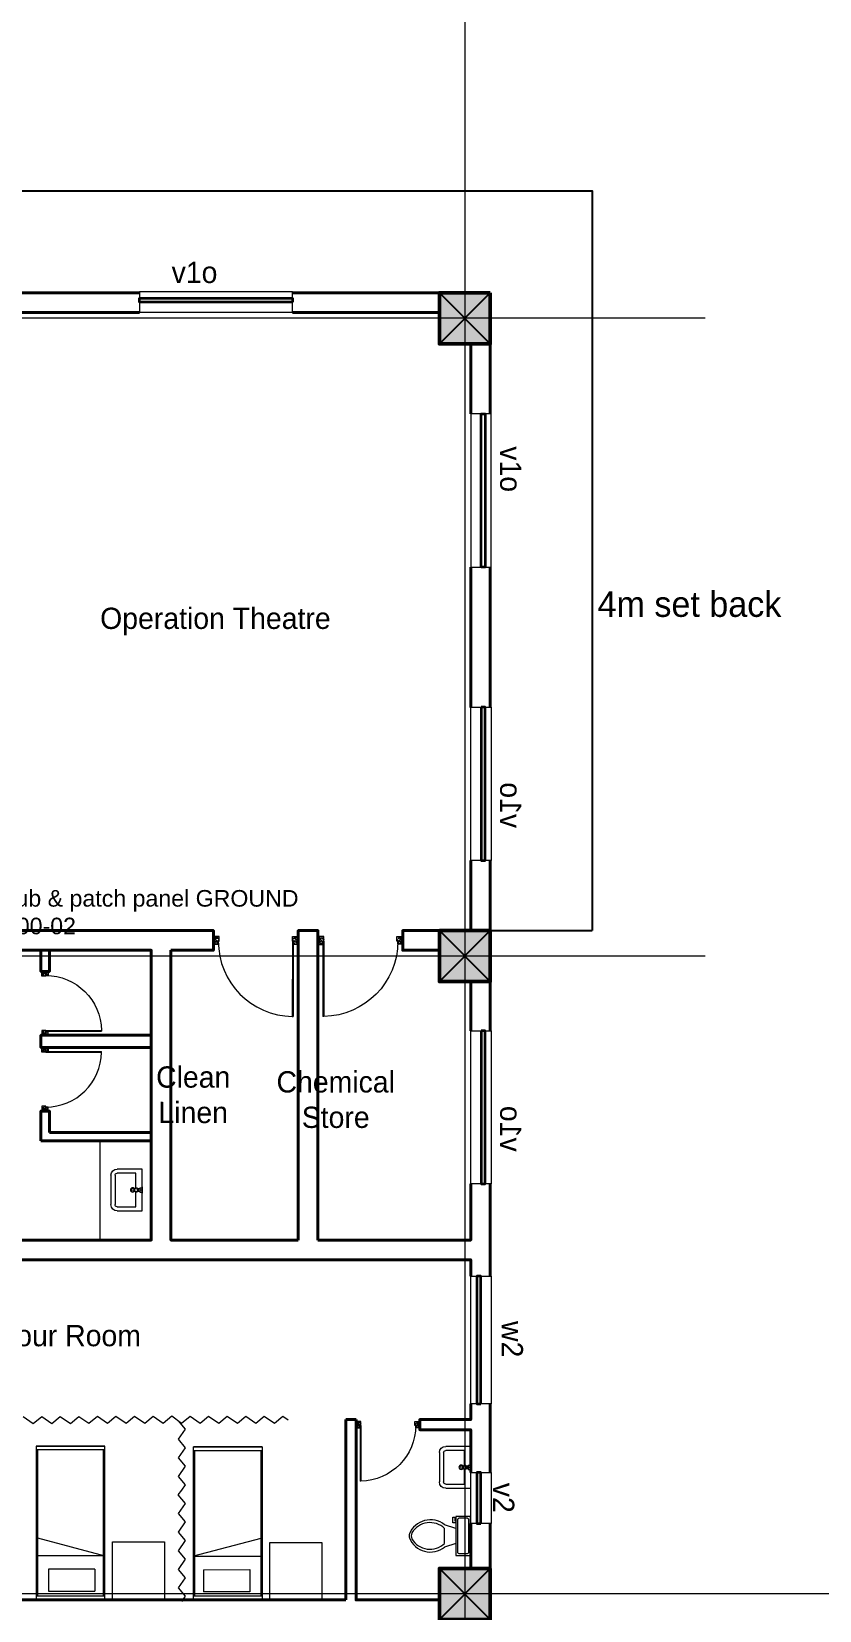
# Model space of a CAD drawing. Header units: millimetres. Extents: x 2419715 to 2617776, y 3786495 to 3864810.
# Drawn here: x 2470612 to 2479884, y 3832630 to 3851196 of the extents above; entities that cross this region are included whole.
import ezdxf

# ---------------------------------------------------------------- set-up
doc = ezdxf.new("R2010")
doc.units = ezdxf.units.MM
doc.header["$MEASUREMENT"] = 0
doc.linetypes.add('CENTER', pattern=[2, 1.25, -0.25, 0.25, -0.25])
doc.linetypes.add('DASHED', pattern=[0.75, 0.5, -0.25])
for name, color, linetype, lineweight in [('0newfurnture', 30, 'Continuous', 15), ('centreline', 52, 'CENTER', 5), ('Column-0.5', 14, 'Continuous', 50), ('door', 41, 'Continuous', 5), ('Door Opening-0.09', 253, 'Continuous', 9), ('Elect Text', 51, 'Continuous', 50), ('Furniture Hospital-0.09', 44, 'Continuous', 9), ('Hatch', 9, 'Continuous', 9), ('hidden lines', 205, 'DASHED', 5), ('Sill Level', 140, 'Continuous', 20), ('stairs', 6, 'Continuous', 25), ('wall 0.4', 7, 'Continuous', 40), ('WINDOW', 152, 'Continuous', 30), ('Windows Plan', 152, 'Continuous', 35)]:
    doc.layers.add(name, color=color, linetype=linetype, lineweight=lineweight)
doc.layers.add('Text-0.2', color=7, linetype='Continuous')
doc.styles.add('arial.', font='arial.ttf')
doc.styles.get("Standard").update_dxf_attribs({"font": 'arial.ttf'})
doc.linetypes.add('ZIGZAG', pattern='A,0.0001,-0.2,[131,ltypeshp.shx,S=0.2,R=0,X=-0.2,Y=0],-0.4,[131,ltypeshp.shx,S=0.2,R=180,X=0.2,Y=0],-0.2', length=0.8001)

# ---------------------------------------------------------------- blocks, each defined once
blk = doc.blocks.new('BED')
at = {"layer": 'Furniture Hospital-0.09'}
for p, q in [((-2.12, 0.475), (-2.12, -0.475)), ((-2.12, -0.475), (-2.12, 0.475)), ((-0.008, 0.475), (-2.12, 0.475)), ((-2.07, 0.475), (-2.07, -0.475)), ((-0.058, 0.455), (-2.07, 0.455)), ((-0.855, -0.455), (-0.61, 0.475)), ((-0.61, 0.475), (-0.61, -0.455)), ((-0.058, -0.475), (-0.058, 0.475)), ((-0.008, -0.475), (-0.008, 0.475)), ((-0.425, 0.336), (-0.426, -0.303)), ((-0.425, 0.336), (-0.121, 0.336)), ((-0.121, -0.303), (-0.121, 0.336)), ((-0.426, -0.303), (-0.121, -0.303)), ((-2.12, -0.475), (-0.008, -0.475)), ((-2.07, -0.455), (-0.058, -0.455))]:
    blk.add_line(p, q, dxfattribs=at)
blk = doc.blocks.new('d1')
at = {"layer": 'door'}
for p, q in [((2442.75, 10745.72), (2408.32, 10745.72)), ((2442.75, 10746.15), (2408.33, 10746.15)), ((2408.33, 10746.15), (2408.33, 10745.72))]:
    blk.add_line(p, q, dxfattribs=at)
at = {"layer": 'door', "ltscale": 80}
for points in [[(2445, 10779.7), (2445, 10781.99), (2444.56, 10781.99), (2444.56, 10782.43), (2441.8, 10782.43), (2441.8, 10781.99), (2441.36, 10781.99), (2441.36, 10780.14), (2442.75, 10780.14), (2442.75, 10779.7)], [(2445, 10746.15), (2445, 10743.87), (2444.56, 10743.87), (2444.56, 10743.43), (2441.8, 10743.43), (2441.8, 10743.87), (2441.36, 10743.87), (2441.36, 10745.72), (2442.75, 10745.72), (2442.75, 10746.15)]]:
    blk.add_lwpolyline(points, close=True, dxfattribs=at)
at = {"layer": 'Door Opening-0.09', "ltscale": 80}
blk.add_arc((2442.75, 10745.72), 34.42, 90, 179.27403, dxfattribs=at)
at = {"layer": 'hidden lines'}
for centre, radius, start, end in [((2441.64, 10791.37), 9.82, 268.39858, 287.31577), ((2441.38, 10784.76), 4.22, 269.78991, 318.96751), ((2444.33, 10781.34), 2.81, 166.46517, 205.18019), ((2445.01, 10781.68), 2.48, 162.46714, 233.24176), ((2441.57, 10782.05), 3, 308.46813, 358.9527), ((2445.46, 10782.07), 1.81, 168.64751, 255.23191), ((2441.38, 10741.1), 4.22, 41.03249, 90.21009), ((2444.33, 10744.52), 2.81, 154.81981, 193.53483), ((2445.01, 10744.18), 2.48, 126.75824, 197.53286), ((2441.57, 10743.81), 3, 1.0473, 51.53187), ((2445.46, 10743.79), 1.81, 104.76809, 191.35249), ((2441.64, 10734.49), 9.82, 72.68423, 91.60142)]:
    blk.add_arc(centre, radius, start, end, dxfattribs=at)
blk = doc.blocks.new('Toilet - top')
at = {"layer": 'Furniture Hospital-0.09'}
for p, q in [((-8, -8.5), (-8, -8)), ((-7, -8), (-7, -9.5)), ((-4, -8), (-6, -14)), ((4, -8), (6, -14)), ((9.5, -6), (9.5, -2)), ((-10, -8.5), (-8, -8.5)), ((-10, -9.5), (-10, -8.5)), ((-7, -9.5), (-10, -9.5)), ((4, -14), (-4, -14))]:
    blk.add_line(p, q, dxfattribs=at)
blk.add_lwpolyline([(10.5, -8), (10.5, 0), (-10.5, 0), (-10.5, -8)], close=True, dxfattribs=at)
for points in [[(-9.5, -2), (-9.5, -6)], [(8.5, -1), (-8.5, -1)], [(-8.5, -7), (8.5, -7)]]:
    blk.add_lwpolyline(points, dxfattribs=at)
for centre, radius, start, end in [((-8.62, -1.88), 0.884, 81.8699, 188.1301), ((-8.62, -6.12), 0.884, 171.8699, 278.1301), ((8.62, -1.88), 0.884, 351.8699, 98.1301), ((8.62, -6.12), 0.884, 261.8699, 8.1301), ((3.52, -21.58), 12.17, 141.46911, 247.97143), ((4.2, -21.82), 11.33, 136.36773, 238.94682), ((-3.52, -21.58), 12.17, 292.02843, 38.53071), ((-4.2, -21.82), 11.33, 301.05301, 43.63209), ((0, -27.88), 4, 245.73182, 294.26817), ((0, -29), 4, 254.86053, 285.13947)]:
    blk.add_arc(centre, radius, start, end, dxfattribs=at)
blk = doc.blocks.new('TAP')
at = {"layer": 'Furniture Hospital-0.09', "linetype": 'Continuous'}
for p, q in [((0, 38), (0, -38)), ((5, 38), (0, 38)), ((5, 38), (5, -38)), ((30, 25), (5, 25)), ((30, 0), (5, 0)), ((30, 25), (30, -25)), ((56, 16), (30, 16)), ((51, 7), (48, 8)), ((59, 19), (57, 22)), ((73, 24), (73, 27)), ((88, 20), (89, 22)), ((97, 15), (125, 12)), ((97, 8), (100, 9)), ((5, -38), (0, -38)), ((30, -25), (5, -25)), ((56, -16), (30, -16)), ((51, -8), (48, -9)), ((60, -20), (58, -22)), ((74, -24), (74, -27)), ((88, -19), (90, -22)), ((97, -7), (100, -8)), ((97, -15), (125, -12))]:
    blk.add_line(p, q, dxfattribs=at)
for radius in [21.2, 19.7]:
    blk.add_circle((74, 0), radius, dxfattribs=at)
for centre, radius, start, end in [((74, 0), 27.2, 163.0512, 199.0512), ((74, 0), 24.2, 127.0512, 163.0512), ((74, 0), 27.2, 91.0512, 127.0512), ((74, 0), 24.2, 55.0512, 91.0512), ((74, 0), 27.2, 19.0512, 55.0512), ((74, 0), 24.2, 343.0512, 19.0512), ((95, 0), 32.6, 337.45, 22.55), ((74, 0), 24.2, 199.0512, 235.0512), ((74, 0), 27.2, 235.0512, 271.0512), ((74, 0), 24.2, 271.0512, 307.0512), ((74, 0), 27.2, 307.0512, 343.0512)]:
    blk.add_arc(centre, radius, start, end, dxfattribs=at)
blk = doc.blocks.new('A$C2C054FB4')
at = {"layer": 'Furniture Hospital-0.09'}
for p, q in [((-300, 256), (0, 256)), ((-300, 206), (-75, 206)), ((-75, 206), (-75, 30)), ((0, 256), (0, -244)), ((-375, -169), (-375, 181)), ((-325, -169), (-325, 181)), ((-75, -18), (-75, -194)), ((-75, -194), (-300, -194)), ((0, -244), (-300, -244))]:
    blk.add_line(p, q, dxfattribs=at)
at = {"layer": 'Furniture Hospital-0.09', "ltscale": 30}
blk.add_circle((-115, 6), 26, dxfattribs=at)
at = {"layer": 'Furniture Hospital-0.09'}
for centre, radius, start, end in [((-300, 181), 75, 90, 180), ((-300, 181), 25, 90, 180), ((-300, -169), 75, 180, 270), ((-300, -169), 25, 180, 270)]:
    blk.add_arc(centre, radius, start, end, dxfattribs=at)
at = {"layer": 'Furniture Hospital-0.09', "rotation": 180}
blk.add_blockref('TAP', (0, 6), dxfattribs=at)
blk = doc.blocks.new("door 3'3")
at = {"layer": 'door'}
for p, q in [((82769.36, -31237.4), (82769.36, -31203.37)), ((82769.84, -31203.37), (82769.36, -31203.37)), ((82769.84, -31237.4), (82769.84, -31203.37))]:
    blk.add_line(p, q, dxfattribs=at)
at = {"layer": 'door', "ltscale": 80}
for points in [[(82769.84, -31239.84), (82767.36, -31239.84), (82767.36, -31239.37), (82766.88, -31239.37), (82766.88, -31236.38), (82767.36, -31236.38), (82767.36, -31235.91), (82769.36, -31235.91), (82769.36, -31237.4), (82769.84, -31237.4)], [(82802.93, -31239.84), (82805.41, -31239.84), (82805.41, -31239.37), (82805.88, -31239.37), (82805.88, -31236.38), (82805.41, -31236.38), (82805.41, -31235.91), (82803.4, -31235.91), (82803.4, -31237.4), (82802.93, -31237.4)]]:
    blk.add_lwpolyline(points, close=True, dxfattribs=at)
blk.add_arc((82769.36, -31237.4), 34.04, 0, 89.20471, dxfattribs=at)
at = {"layer": 'Hatch'}
for centre, radius, start, end in [((82767.7, -31239.85), 2.68, 36.75824, 107.53286), ((82767.27, -31240.34), 1.96, 14.76809, 101.35249), ((82768.07, -31239.12), 3.04, 64.81981, 103.53483), ((82757.2, -31236.2), 10.64, 342.68423, 1.60142), ((82764.36, -31235.92), 4.57, 311.03249, 0.21009), ((82767.3, -31236.13), 3.25, 271.0473, 321.53187), ((82805.07, -31239.85), 2.68, 72.46714, 143.24176), ((82805.47, -31236.13), 3.25, 218.46813, 268.9527), ((82804.7, -31239.12), 3.04, 76.46517, 115.18019), ((82805.49, -31240.34), 1.96, 78.64751, 165.23191), ((82808.41, -31235.92), 4.57, 179.78991, 228.96751), ((82815.57, -31236.2), 10.64, 178.39858, 197.31577)]:
    blk.add_arc(centre, radius, start, end, dxfattribs=at)
blk = doc.blocks.new('2ft column')
at = {"layer": 'Hatch', "ltscale": 5}
h = blk.add_hatch(color=256, dxfattribs=at)
h.dxf.hatch_style = 1
h.paths.add_polyline_path([(2207385, 4176559), (2207985, 4176559), (2207985, 4175959), (2207385, 4175959)])
at = {"layer": 'Column-0.5', "ltscale": 5}
blk.add_lwpolyline([(2207385, 4176559), (2207985, 4176559), (2207985, 4175959), (2207385, 4175959)], close=True, dxfattribs=at)
at = {"layer": 'Defpoints', "ltscale": 5}
for points in [[(2207985, 4176559), (2207385, 4175959)], [(2207985, 4175959), (2207385, 4176559)]]:
    blk.add_lwpolyline(points, dxfattribs=at)
blk = doc.blocks.new('main grid')
at = {"layer": 'centreline', "ltscale": 5}
for p, q in [((2557161, 4018930), (2557161, 3976624)), ((2559988, 4011172), (2515645, 4011172)), ((2559988, 4003672), (2515645, 4003672)), ((2559388, 3996172), (2515045, 3996172)), ((2559988, 3996172), (2515645, 3996172))]:
    blk.add_line(p, q, dxfattribs=at)
at = {"layer": 'Hatch', "xscale": -1}
for p in [(4764846, -165087), (4764846, -172587), (4764846, -180087)]:
    blk.add_blockref('2ft column', p, dxfattribs=at)
blk = doc.blocks.new('v18')
at = {"layer": 'Sill Level'}
blk.add_lwpolyline([(2462914, 3850453), (2464714, 3850453), (2464714, 3850693), (2462914, 3850693)], close=True, dxfattribs=at)
at = {"layer": 'Windows Plan'}
blk.add_lwpolyline([(2464714, 3850573), (2462914, 3850573), (2462914, 3850620), (2464714, 3850620)], close=True, dxfattribs=at)
at = {"layer": 'Text-0.2', "ltscale": 5, "insert": (2463832, 3850794), "char_height": 250, "attachment_point": 9, "rotation": 359.9992, "style": 'arial.'}
blk.add_mtext('\\pxqc;{\\fStylus BT|b0|i0|c0|p34;v1o}', dxfattribs=at)
blk = doc.blocks.new('w2')
at = {"layer": 'Sill Level'}
blk.add_lwpolyline([(2444138, 3818930), (2445638, 3818930), (2445638, 3818690), (2444138, 3818690)], close=True, dxfattribs=at)
at = {"layer": 'Windows Plan'}
blk.add_lwpolyline([(2445638, 3818810), (2444138, 3818810), (2444138, 3818762), (2445638, 3818762)], close=True, dxfattribs=at)
at = {"layer": 'Text-0.2', "ltscale": 5, "insert": (2444664, 3819054), "char_height": 250, "attachment_point": 7, "rotation": 0.0008, "style": 'arial.'}
blk.add_mtext('{\\fStylus BT|b0|i0|c0|p34;w2}', dxfattribs=at)
blk = doc.blocks.new('v2')
at = {"layer": 'Sill Level'}
blk.add_lwpolyline([(2448277, 3818910), (2448877, 3818910), (2448877, 3818670), (2448277, 3818670)], close=True, dxfattribs=at)
at = {"layer": 'Windows Plan'}
blk.add_lwpolyline([(2448877, 3818790), (2448277, 3818790), (2448277, 3818743), (2448877, 3818743)], close=True, dxfattribs=at)
at = {"layer": 'Text-0.2', "ltscale": 5, "insert": (2448397, 3818932), "char_height": 250, "attachment_point": 7, "rotation": 0.0008, "style": 'arial.'}
blk.add_mtext('{\\fStylus BT|b0|i0|c0|p34;v2}', dxfattribs=at)

msp = doc.modelspace()

# ---------------------------------------------------------------- linework, layer by layer
at = {"layer": 'centreline', "ltscale": 5}
for p, q in [((2475711, 3855582), (2475711, 3847524)), ((2484429, 3832824), (2441910, 3832824))]:
    msp.add_line(p, q, dxfattribs=at)
at = {"layer": 'Furniture Hospital-0.09', "ltscale": 30}
msp.add_lwpolyline([(2471421, 3838151), (2472021, 3838151), (2472021, 3836984), (2471421, 3836984)], close=True, dxfattribs=at)
at = {"layer": 'Furniture Hospital-0.09'}
for points in [[(2472178, 3832761), (2471564, 3832761), (2471564, 3833435), (2472178, 3833435)], [(2474028, 3832754), (2473414, 3832754), (2473414, 3833428), (2474028, 3833428)]]:
    msp.add_lwpolyline(points, close=True, dxfattribs=at)
at = {"layer": 'stairs', "ltscale": 5}
msp.add_line((2476011, 3840624), (2477211, 3840624), dxfattribs=at)
msp.add_lwpolyline([(2465642, 3848124), (2465642, 3849324), (2477211, 3849324), (2477211, 3840624)], dxfattribs=at)
at = {"layer": 'wall 0.4', "ltscale": 5}
for p, q in [((2470821, 3838251), (2472021, 3838251)), ((2470721, 3838151), (2472021, 3838151)), ((2474311, 3834874), (2474311, 3832754))]:
    msp.add_line(p, q, dxfattribs=at)
for points in [[(2468511, 3848124), (2471881, 3848124)], [(2473681, 3848124), (2475411, 3848124)], [(2471881, 3847894), (2469781, 3847894), (2469781, 3846924), (2469551, 3846924), (2469551, 3847894), (2468511, 3847894)], [(2475411, 3847894), (2473681, 3847894)], [(2475781, 3846699), (2475781, 3847524)], [(2476011, 3847524), (2476011, 3846699)], [(2475781, 3843249), (2475781, 3844899)], [(2476011, 3844899), (2476011, 3843249)], [(2468511, 3840624), (2469551, 3840624), (2469551, 3841344), (2469781, 3841344), (2469781, 3840624), (2472751, 3840624), (2472751, 3840394), (2472251, 3840394)], [(2475781, 3840624), (2475781, 3841449)], [(2476011, 3841449), (2476011, 3840624)], [(2473751, 3836984), (2473751, 3840624), (2473981, 3840624), (2473981, 3836984)], [(2475411, 3840624), (2474981, 3840624), (2474981, 3840394), (2475411, 3840394)], [(2468511, 3840024), (2469075, 3840024), (2469075, 3837984), (2469195, 3837984), (2469195, 3840024), (2469671, 3840024), (2469671, 3840394), (2472021, 3840394), (2472021, 3836984), (2467911, 3836984), (2467911, 3836754), (2475781, 3836754), (2475781, 3836560)], [(2470721, 3840394), (2470721, 3840144), (2470821, 3840144), (2470821, 3840394)], [(2473751, 3836984), (2472251, 3836984), (2472251, 3840394)], [(2475781, 3840024), (2475781, 3839445)], [(2476011, 3840024), (2476011, 3839445)], [(2472021, 3839394), (2470721, 3839394), (2470721, 3839251), (2472021, 3839251)], [(2470821, 3838251), (2470821, 3838501), (2470721, 3838501), (2470721, 3838151)], [(2475781, 3837645), (2475781, 3836984), (2473981, 3836984)], [(2476011, 3837645), (2476011, 3836560)], [(2475781, 3835060), (2475781, 3834874), (2475181, 3834874), (2475181, 3834754), (2475781, 3834754), (2475781, 3834252)], [(2476011, 3835060), (2476011, 3834252)], [(2474431, 3834874), (2474311, 3834874)], [(2475411, 3832754), (2474431, 3832754), (2474431, 3834874)], [(2475781, 3833652), (2475781, 3833124)], [(2476011, 3833652), (2476011, 3833124)], [(2474311, 3832754), (2468511, 3832754)]]:
    msp.add_lwpolyline(points, dxfattribs=at)
at = {"layer": 'WINDOW', "linetype": 'ZIGZAG', "lineweight": 20, "ltscale": 0.5}
for points in [[(2470512, 3834911), (2470632, 3834828), (2470731, 3834911), (2470850, 3834828), (2470949, 3834911), (2471069, 3834828), (2471167, 3834911), (2471284, 3834830), (2471386, 3834915), (2471506, 3834832), (2471604, 3834915), (2471724, 3834832), (2471823, 3834915), (2471943, 3834832), (2472041, 3834915), (2472161, 3834832), (2472262, 3834917), (2472377, 3834830), (2472478, 3834915), (2472598, 3834832), (2472696, 3834915), (2472816, 3834832), (2472915, 3834915), (2473034, 3834832), (2473133, 3834915), (2473253, 3834832), (2473351, 3834915), (2473471, 3834832), (2473570, 3834915), (2473631, 3834872)], [(2472337, 3834860), (2472420, 3834762), (2472337, 3834642), (2472420, 3834543), (2472337, 3834424), (2472420, 3834325), (2472337, 3834205), (2472420, 3834107), (2472377, 3834045)], [(2472377, 3834045), (2472335, 3833989), (2472420, 3833888), (2472337, 3833769), (2472420, 3833670), (2472337, 3833550), (2472420, 3833452), (2472337, 3833332), (2472420, 3833233), (2472337, 3833113), (2472420, 3833015), (2472337, 3832895), (2472420, 3832796), (2472377, 3832735)]]:
    msp.add_lwpolyline(points, dxfattribs=at)

# ---------------------------------------------------------------- block references
at = {"layer": '0newfurnture', "ltscale": 5}
msp.add_blockref('main grid', (-81450, -163348), dxfattribs=at)
at = {"layer": 'Door Opening-0.09'}
for name, p, xscale, yscale, zscale, rotation in [('d1', (2749187, 3777703), 25.64102998076803, 25.64102998076803, 25.64102998076803, 89.96666488574087), ('d1', (2198545, 3777703), -25.64102998076803, 25.64102998076803, 25.64102998076803, 270.0333351142592), ("door 3'3", (3070412, 2247306), -19.23084603733906, 19.23084603733906, 19.23084603733906, 269.9608081480044), ("door 3'3", (3070412, 5431339), 19.23084603733906, 19.23084603733906, 19.23084603733906, 270.0391918519955), ("door 3'3", (882343, 3235173), -19.23084603733906, 19.23084603733906, 19.23084603733906, 179.9608081480045)]:
    msp.add_blockref(name, p, dxfattribs=dict(at, xscale=xscale, yscale=yscale, zscale=zscale, rotation=rotation))
at = {"layer": 'Furniture Hospital-0.09'}
for name, p, xscale, yscale, zscale, rotation in [('A$C2C054FB4', (2471914, 3837580), -0.9842520018725999, 0.9842520018725999, 0.9842520018725999, 180), ('BED', (2471071, 3832754), 851.8518518849081, 851.8518518849081, 851.8518518849081, 269.9999993818631), ('BED', (2472921, 3832747), -851.8518518849081, 851.8518518849081, 851.8518518849081, 90.0000006181369), ('A$C2C054FB4', (2475781, 3834319), -0.9842520018725999, 0.9842520018725999, 0.9842520018725999, 180), ('Toilet - top', (2475779, 3833506), 21.93575057202424, 21.93575057202424, 21.93575057202424, 270)]:
    msp.add_blockref(name, p, dxfattribs=dict(at, xscale=xscale, yscale=yscale, zscale=zscale, rotation=rotation))
at = {"layer": 'wall 0.4'}
msp.add_blockref('v18', (8967, -2558), dxfattribs=at)
at = {"layer": 'wall 0.4', "rotation": 270}
for name, p in [('v18', (-1374671, 6309613)), ('w2', (-1342909, 6280697)), ('v2', (-1342889, 6282528))]:
    msp.add_blockref(name, p, dxfattribs=at)
at = {"layer": 'wall 0.4', "xscale": -1, "rotation": 270.0000000000987}
for p in [(-1374671, 1378536), (-1374671, 1374731)]:
    msp.add_blockref('v18', p, dxfattribs=at)

# ---------------------------------------------------------------- texts
at = {"layer": 'Elect Text', "insert": (2469348, 3841101), "char_height": 195.01, "attachment_point": 1}
msp.add_mtext('Switch/Hub & patch panel GROUND\\P FLOOR 00-02', dxfattribs=at)
at = {"layer": 'Text-0.2', "ltscale": 5, "insert": (2477273, 3844309), "char_height": 300, "width": 4551.53, "attachment_point": 7, "rotation": 0.0008, "style": 'arial.'}
msp.add_mtext('{\\fStylus BT|b0|i0|c0|p34;4m set back}', dxfattribs=at)
at = {"layer": 'Text-0.2', "ltscale": 5, "char_height": 250, "attachment_point": 9, "rotation": 359.9992, "style": 'arial.'}
for s, insert in [('{\\fStylus BT|b0|i0|c0|p34;Operation Theatre}', (2474132, 3844096)), ('\\pxqc;{\\fStylus BT|b0|i0|c0|p34;Clean\\PLinen}', (2472951, 3838357)), ('\\pxqc;{\\fStylus BT|b0|i0|c0|p34;Chemical\\PStore}', (2474888, 3838300)), ('\\pxqc;{\\fStylus BT|b0|i0|c0|p34;Labour Room}', (2471899, 3835733))]:
    msp.add_mtext(s, dxfattribs=dict(at, insert=insert))

doc.saveas('drawing.dxf')
